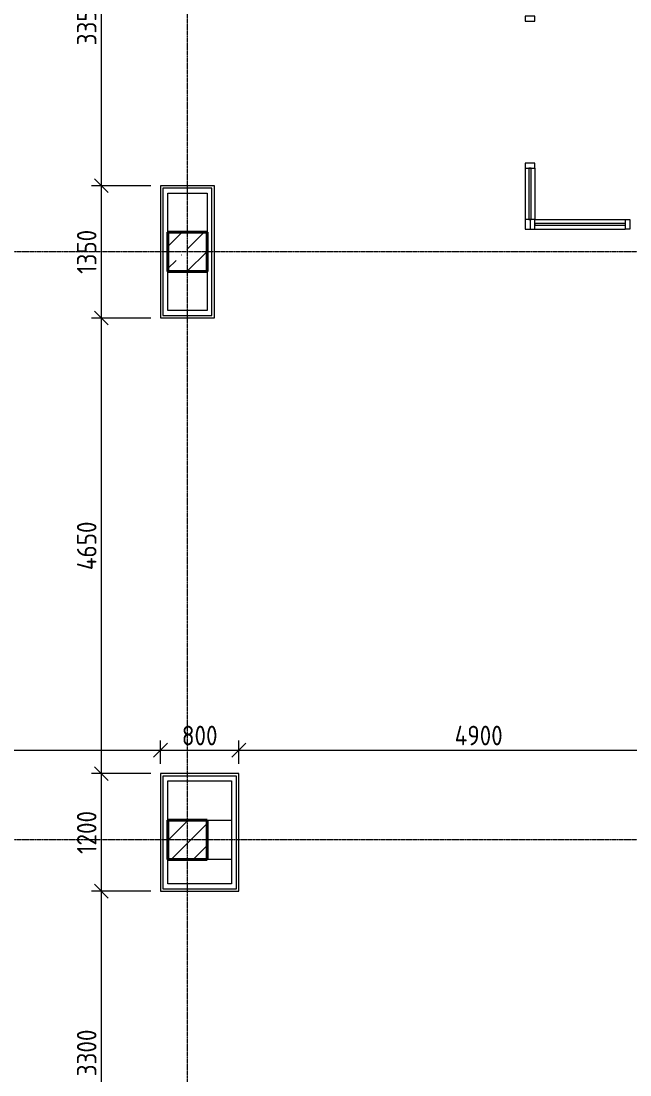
# Model space of a CAD drawing. Header units: millimetres. Extents: x -56773 to 221258, y -262288 to 26541.
# Drawn here: x -9616 to -3396, y -47860 to -37105 of the extents above; entities that cross this region are included whole.
import ezdxf

# ---------------------------------------------------------------- set-up
doc = ezdxf.new("R2010")
doc.units = ezdxf.units.MM
doc.linetypes.add('ADSK_Линия сетки', pattern=[25, 20, -2.5, 0, -2.5])
for name, color, linetype, lineweight in [('Витраж', 7, 'Continuous', 9), ('Несущие колонны', 7, 'Continuous', 18), ('Оси', 7, 'Continuous', 9), ('Панели витража', 7, 'Continuous', 9), ('Перекрытие', 7, 'Continuous', 18), ('Размеры', 7, 'Continuous', 9), ('Стены несущие', 7, 'Continuous', 30), ('Стены отделка', 7, 'Continuous', 30), ('Стены штриховка', 7, 'Continuous', 9)]:
    doc.layers.add(name, color=color, linetype=linetype, lineweight=lineweight)
doc.styles.add('GOST Common_3', font='', dxfattribs={"width": 0.9, "height": 200})
doc.styles.get('GOST Common_3').set_extended_font_data('GOST Common')
doc.dimstyles.new('ADSK_Основной_2_0_2', dxfattribs={"dimscale": 304.8, "dimtxt": 201.142999, "dimasz": 0.463911, "dimexe": 0.328084, "dimexo": 0.328084, "dimgap": 0.164042, "dimtad": 1, "dimdec": 3, "dimrnd": 0.001, "dimdsep": 46, "dimtxsty": 'GOST Common_3', "dimblk1": 'OBLIQUE', "dimblk2": 'OBLIQUE', "dimsah": 1, "dimcen": 0.09, "dimdle": 0.328084, "dimazin": 2, "dimtfac": 1, "dimtdec": 4, "dimtix": 1, "dimtmove": 0, "dimatfit": 3, "dimfxl": 1, "dimtvp": 1, "dimtolj": 1, "dimtzin": 0, "dimlwd": 20, "dimlwe": 20, "dimarcsym": 2})
pattern_1 = [(45, (1283.93, -48864.63), (-224.5064, 224.5064), []), (45, (1508.44, -48864.63), (-224.5064, 224.5064), [396.875, -79.375, 3.353, -76.022])]

# ---------------------------------------------------------------- blocks, each defined once
blk = doc.blocks.new('ADSK_КолоннаЖБ_Прямоугольная - 400x400 мм-1807142-Кладочный план 1-го этажа')
at = {"layer": 'Несущие колонны', "lineweight": 40}
for p, q in [((-200, 200), (200, 200)), ((-200, -200), (-200, 200)), ((200, 200), (200, -200)), ((200, -200), (-200, -200))]:
    blk.add_line(p, q, dxfattribs=at)
blk = doc.blocks.new('Системная панель - ADSK_Cтеклопакет_25-3521199-Кладочный план 1-го этажа')
at = {"layer": 'Панели витража', "lineweight": 18}
for p, q in [((262.5, 12.5), (-262.5, 12.5)), ((-262.5, 12.5), (-262.5, -12.5)), ((262.5, -12.5), (262.5, 12.5)), ((-262.5, -12.5), (262.5, -12.5))]:
    blk.add_line(p, q, dxfattribs=at)
blk = doc.blocks.new('Прямоугольный импост - 300х100 уширенный профиль-3521195-Кладочный план 1-го этажа')
at = {"layer": 'Витраж'}
for p, q in [((-5750, 10260), (-5750, 9735)), ((-5650, 10260), (-5650, 9735))]:
    blk.add_line(p, q, dxfattribs=at)
blk = doc.blocks.new('Прямоугольный импост - 50х100-V5-Кладочный план 1-го этажа')
at = {"layer": 'Витраж', "lineweight": 18}
for p, q in [((-25, 50), (25, 50)), ((-25, -50), (-25, 50)), ((25, 50), (25, -50)), ((25, -50), (-25, -50))]:
    blk.add_line(p, q, dxfattribs=at)
blk = doc.blocks.new('Квадратный угловой импост - 100х100 мм-3520825-Кладочный план 1-го этажа')
at = {"layer": 'Витраж', "lineweight": 18}
for p, q in [((50, 50), (-50, 50)), ((-50, 50), (-50, -50)), ((50, -50), (50, 50)), ((-50, -50), (50, -50))]:
    blk.add_line(p, q, dxfattribs=at)
blk = doc.blocks.new('Прямоугольный импост - 50х100 мм-3522522-Кладочный план 1-го этажа')
at = {"layer": 'Витраж', "lineweight": 18}
for p, q in [((-50, 50), (0, 50)), ((-50, -50), (-50, 50)), ((0, 50), (0, -50)), ((0, -50), (-50, -50))]:
    blk.add_line(p, q, dxfattribs=at)
blk = doc.blocks.new('Системная панель - ADSK_Cтеклопакет_25 мм-3522524-Кладочный план 1-го этажа')
at = {"layer": 'Панели витража', "lineweight": 18}
for p, q in [((-460, 12.5), (460, 12.5)), ((-460, -12.5), (-460, 12.5)), ((460, -12.5), (460, 12.5)), ((460, -12.5), (-460, -12.5))]:
    blk.add_line(p, q, dxfattribs=at)
blk = doc.blocks.new('Прямоугольный импост - 300х100 уширенный профиль-3525555-Кладочный план 1-го этажа')
at = {"layer": 'Витраж'}
for p, q in [((-5650, 9735), (-4730, 9735)), ((-5650, 9635), (-4730, 9635))]:
    blk.add_line(p, q, dxfattribs=at)
blk = doc.blocks.new('Прямоугольный импост - 50х100 мм-3525556-Кладочный план 1-го этажа')
at = {"layer": 'Витраж', "lineweight": 18}
for p, q in [((25, 50), (-25, 50)), ((-25, 50), (-25, -50)), ((25, 50), (25, -50)), ((-25, -50), (25, -50))]:
    blk.add_line(p, q, dxfattribs=at)
blk = doc.blocks.new('_Oblique')
at = {"color": 0, "linetype": 'ByBlock', "lineweight": -2}
blk.add_line((-0.5, -0.5), (0.5, 0.5), dxfattribs=at)
blk = doc.blocks.new('*D4078')
at = {"layer": 'Defpoints', "color": 0, "lineweight": 25, "transparency": 16777216}
for p in [(-8191, -44546), (-8191, -44785), (-11741, -45235)]:
    blk.add_point(p, dxfattribs=at)
at = {"layer": 'Размеры', "color": 0, "lineweight": 20, "transparency": 16777216}
for p, q in [((-11741, -45135), (-11741, -44446)), ((-8191, -44685), (-8191, -44446)), ((-11841, -44546), (-8091, -44546))]:
    blk.add_line(p, q, dxfattribs=at)
at = {"layer": 'Размеры', "color": 0, "lineweight": 20, "transparency": 16777216, "xscale": 141.4, "yscale": 141.4, "zscale": 141.4, "rotation": 180}
blk.add_blockref('_Oblique', (-11741, -44546), dxfattribs=at)
at = {"layer": 'Размеры', "color": 0, "lineweight": 20, "transparency": 16777216, "xscale": 141.4, "yscale": 141.4, "zscale": 141.4}
blk.add_blockref('_Oblique', (-8191, -44546), dxfattribs=at)
at = {"layer": 'Размеры', "color": 0, "lineweight": 9, "transparency": 16777216, "insert": (-9966, -44396), "char_height": 200, "width": 605.47, "attachment_point": 5, "style": 'GOST Common_3'}
blk.add_mtext('\\A1;3550', dxfattribs=at)
blk = doc.blocks.new('*D4079')
at = {"layer": 'Defpoints', "color": 0, "lineweight": 25, "transparency": 16777216}
for p in [(-7391, -44546), (-8191, -44785), (-7391, -44785)]:
    blk.add_point(p, dxfattribs=at)
at = {"layer": 'Размеры', "color": 0, "lineweight": 20, "transparency": 16777216}
for p, q in [((-8191, -44685), (-8191, -44446)), ((-7391, -44685), (-7391, -44446)), ((-8291, -44546), (-7291, -44546))]:
    blk.add_line(p, q, dxfattribs=at)
at = {"layer": 'Размеры', "color": 0, "lineweight": 20, "transparency": 16777216, "xscale": 141.4, "yscale": 141.4, "zscale": 141.4, "rotation": 180}
blk.add_blockref('_Oblique', (-8191, -44546), dxfattribs=at)
at = {"layer": 'Размеры', "color": 0, "lineweight": 20, "transparency": 16777216, "xscale": 141.4, "yscale": 141.4, "zscale": 141.4}
blk.add_blockref('_Oblique', (-7391, -44546), dxfattribs=at)
at = {"layer": 'Размеры', "color": 0, "lineweight": 9, "transparency": 16777216, "insert": (-7791, -44396), "char_height": 200, "width": 454.11, "attachment_point": 5, "style": 'GOST Common_3'}
blk.add_mtext('\\A1;800', dxfattribs=at)
blk = doc.blocks.new('*D4080')
at = {"layer": 'Defpoints', "color": 0, "lineweight": 25, "transparency": 16777216}
for p in [(-2491, -44546), (-7391, -44785), (-2491, -45135)]:
    blk.add_point(p, dxfattribs=at)
at = {"layer": 'Размеры', "color": 0, "lineweight": 20, "transparency": 16777216}
for p, q in [((-7391, -44685), (-7391, -44446)), ((-2491, -45035), (-2491, -44446)), ((-7491, -44546), (-2391, -44546))]:
    blk.add_line(p, q, dxfattribs=at)
at = {"layer": 'Размеры', "color": 0, "lineweight": 20, "transparency": 16777216, "xscale": 141.4, "yscale": 141.4, "zscale": 141.4, "rotation": 180}
blk.add_blockref('_Oblique', (-7391, -44546), dxfattribs=at)
at = {"layer": 'Размеры', "color": 0, "lineweight": 20, "transparency": 16777216, "xscale": 141.4, "yscale": 141.4, "zscale": 141.4}
blk.add_blockref('_Oblique', (-2491, -44546), dxfattribs=at)
at = {"layer": 'Размеры', "color": 0, "lineweight": 9, "transparency": 16777216, "insert": (-4941, -44396), "char_height": 200, "width": 625.93, "attachment_point": 5, "style": 'GOST Common_3'}
blk.add_mtext('\\A1;4900', dxfattribs=at)
blk = doc.blocks.new('*D4086')
at = {"layer": 'Defpoints', "color": 0, "lineweight": 25, "transparency": 16777216}
for p in [(-8795, -45985), (-8191, -45985), (-8241, -49285)]:
    blk.add_point(p, dxfattribs=at)
at = {"layer": 'Размеры', "color": 0, "lineweight": 20, "transparency": 16777216}
for p, q in [((-8795, -49385), (-8795, -45885)), ((-8291, -45985), (-8895, -45985)), ((-8341, -49285), (-8895, -49285))]:
    blk.add_line(p, q, dxfattribs=at)
at = {"layer": 'Размеры', "color": 0, "lineweight": 20, "transparency": 16777216, "xscale": 141.4, "yscale": 141.4, "zscale": 141.4}
for p, rotation in [((-8795, -45985), 90), ((-8795, -49285), 270)]:
    blk.add_blockref('_Oblique', p, dxfattribs=dict(at, rotation=rotation))
at = {"layer": 'Размеры', "color": 0, "lineweight": 9, "transparency": 16777216, "insert": (-8945, -47635), "char_height": 200, "width": 605.47, "attachment_point": 5, "rotation": 90, "style": 'GOST Common_3'}
blk.add_mtext('\\A1;3300', dxfattribs=at)
blk = doc.blocks.new('*D4087')
at = {"layer": 'Defpoints', "color": 0, "lineweight": 25, "transparency": 16777216}
for p in [(-8795, -44785), (-8191, -44785), (-8191, -45985)]:
    blk.add_point(p, dxfattribs=at)
at = {"layer": 'Размеры', "color": 0, "lineweight": 20, "transparency": 16777216}
for p, q in [((-8795, -46085), (-8795, -44685)), ((-8291, -44785), (-8895, -44785)), ((-8291, -45985), (-8895, -45985))]:
    blk.add_line(p, q, dxfattribs=at)
at = {"layer": 'Размеры', "color": 0, "lineweight": 20, "transparency": 16777216, "xscale": 141.4, "yscale": 141.4, "zscale": 141.4}
for p, rotation in [((-8795, -44785), 90), ((-8795, -45985), 270)]:
    blk.add_blockref('_Oblique', p, dxfattribs=dict(at, rotation=rotation))
at = {"layer": 'Размеры', "color": 0, "lineweight": 9, "transparency": 16777216, "insert": (-8945, -45385), "char_height": 200, "width": 560.47, "attachment_point": 5, "rotation": 90, "style": 'GOST Common_3'}
blk.add_mtext('\\A1;1200', dxfattribs=at)
blk = doc.blocks.new('*D3912')
at = {"layer": 'Defpoints', "color": 0, "lineweight": 25, "transparency": 16777216}
for p in [(-8795, -40135), (-8191, -40135), (-8191, -44785)]:
    blk.add_point(p, dxfattribs=at)
at = {"layer": 'Размеры', "color": 0, "lineweight": 20, "transparency": 16777216}
for p, q in [((-8795, -44885), (-8795, -40035)), ((-8291, -40135), (-8895, -40135)), ((-8291, -44785), (-8895, -44785))]:
    blk.add_line(p, q, dxfattribs=at)
at = {"layer": 'Размеры', "color": 0, "lineweight": 20, "transparency": 16777216, "xscale": 141.4, "yscale": 141.4, "zscale": 141.4}
for p, rotation in [((-8795, -40135), 90), ((-8795, -44785), 270)]:
    blk.add_blockref('_Oblique', p, dxfattribs=dict(at, rotation=rotation))
at = {"layer": 'Размеры', "color": 0, "lineweight": 9, "transparency": 16777216, "insert": (-8945, -42460), "char_height": 200, "width": 625.93, "attachment_point": 5, "rotation": 90, "style": 'GOST Common_3'}
blk.add_mtext('\\A1;4650', dxfattribs=at)
blk = doc.blocks.new('*D3913')
at = {"layer": 'Defpoints', "color": 0, "lineweight": 25, "transparency": 16777216}
for p in [(-8795, -38785), (-8191, -38785), (-8191, -40135)]:
    blk.add_point(p, dxfattribs=at)
at = {"layer": 'Размеры', "color": 0, "lineweight": 20, "transparency": 16777216}
for p, q in [((-8795, -40235), (-8795, -38685)), ((-8291, -38785), (-8895, -38785)), ((-8291, -40135), (-8895, -40135))]:
    blk.add_line(p, q, dxfattribs=at)
at = {"layer": 'Размеры', "color": 0, "lineweight": 20, "transparency": 16777216, "xscale": 141.4, "yscale": 141.4, "zscale": 141.4}
for p, rotation in [((-8795, -38785), 90), ((-8795, -40135), 270)]:
    blk.add_blockref('_Oblique', p, dxfattribs=dict(at, rotation=rotation))
at = {"layer": 'Размеры', "color": 0, "lineweight": 9, "transparency": 16777216, "insert": (-8945, -39460), "char_height": 200, "width": 560.47, "attachment_point": 5, "rotation": 90, "style": 'GOST Common_3'}
blk.add_mtext('\\A1;1350', dxfattribs=at)
blk = doc.blocks.new('*D3914')
at = {"layer": 'Defpoints', "color": 0, "lineweight": 25, "transparency": 16777216}
for p in [(-8795, -35435), (-8391, -35435), (-8191, -38785)]:
    blk.add_point(p, dxfattribs=at)
at = {"layer": 'Размеры', "color": 0, "lineweight": 20, "transparency": 16777216}
for p, q in [((-8795, -38885), (-8795, -35335)), ((-8491, -35435), (-8895, -35435)), ((-8291, -38785), (-8895, -38785))]:
    blk.add_line(p, q, dxfattribs=at)
at = {"layer": 'Размеры', "color": 0, "lineweight": 20, "transparency": 16777216, "xscale": 141.4, "yscale": 141.4, "zscale": 141.4}
for p, rotation in [((-8795, -35435), 90), ((-8795, -38785), 270)]:
    blk.add_blockref('_Oblique', p, dxfattribs=dict(at, rotation=rotation))
at = {"layer": 'Размеры', "color": 0, "lineweight": 9, "transparency": 16777216, "insert": (-8945, -37110), "char_height": 200, "width": 605.47, "attachment_point": 5, "rotation": 90, "style": 'GOST Common_3'}
blk.add_mtext('\\A1;3350', dxfattribs=at)

msp = doc.modelspace()

# ---------------------------------------------------------------- hatches: boundary and pattern name
at = {"layer": 'Несущие колонны', "lineweight": 9}
h = msp.add_hatch(dxfattribs=at)
h.set_pattern_fill('FP_3', color=256, style=0, pattern_type=2)
h.set_pattern_definition(pattern_1)
h.paths.add_polyline_path([(-7876.5438, -39659.6624), (-7716.0657, -39659.6624), (-7716.0657, -39259.6624), (-8116.0657, -39259.6624), (-8116.0657, -39659.6624)])
h = msp.add_hatch(dxfattribs=at)
h.set_pattern_fill('FP_3', color=256, style=0, pattern_type=2)
h.set_pattern_definition(pattern_1)
h.paths.add_polyline_path([(-8116.0657, -45659.6624), (-7716.0657, -45659.6624), (-7716.0657, -45259.6624), (-8116.0657, -45259.6624)])

# ---------------------------------------------------------------- linework, layer by layer
for p, q in [((-7716.0657, -39259.6624), (-8116.0657, -39259.6624)), ((-8116.0657, -39259.6624), (-8116.0657, -39659.6624)), ((-7716.0657, -39659.6624), (-7716.0657, -39259.6624)), ((-8116.0657, -39659.6624), (-7716.0657, -39659.6624)), ((-7716.0657, -45259.6624), (-8116.0657, -45259.6624)), ((-8116.0657, -45259.6624), (-8116.0657, -45659.6624)), ((-7716.0657, -45659.6624), (-7716.0657, -45259.6624)), ((-8116.0657, -45659.6624), (-7716.0657, -45659.6624))]:
    msp.add_line(p, q, dxfattribs=at)
at = {"layer": 'Оси', "linetype": 'ADSK_Линия сетки', "lineweight": 5}
for p, q in [((-7916.0657, -59838.5137), (-7916.0657, -24363.7173)), ((63681.4538, -39459.6624), (-23956.1623, -39459.6624)), ((63681.4538, -45459.6624), (-23956.1623, -45459.6624))]:
    msp.add_line(p, q, dxfattribs=at)
at = {"layer": 'Перекрытие'}
for p, q in [((-7716.0657, -45259.6624), (-7466.0657, -45259.6624)), ((-7466.0657, -45659.6624), (-7716.0657, -45659.6624))]:
    msp.add_line(p, q, dxfattribs=at)
at = {"layer": 'Стены несущие', "lineweight": 9}
for p, q in [((-8116.0657, -40059.6624), (-8116.0657, -38859.6624)), ((-8116.0657, -38859.6624), (-7716.0657, -38859.6624)), ((-7716.0657, -38859.6624), (-7716.0657, -40059.6624)), ((-7716.0657, -40059.6624), (-8116.0657, -40059.6624)), ((-8116.0657, -45909.6624), (-8116.0657, -44859.6624)), ((-8116.0657, -44859.6624), (-7466.0657, -44859.6624)), ((-7466.0657, -44859.6624), (-7466.0657, -45909.6624)), ((-7466.0657, -45909.6624), (-8116.0657, -45909.6624))]:
    msp.add_line(p, q, dxfattribs=at)
at = {"layer": 'Стены отделка', "lineweight": 18}
for p, q in [((-8191.0657, -38784.6624), (-8191.0657, -40134.6624)), ((-7641.0657, -38784.6624), (-8191.0657, -38784.6624)), ((-7641.0657, -40134.6624), (-7641.0657, -38784.6624)), ((-8191.0657, -40134.6624), (-7641.0657, -40134.6624)), ((-8191.0657, -44784.6624), (-8191.0657, -45984.6624)), ((-7391.0657, -44784.6624), (-8191.0657, -44784.6624)), ((-7391.0657, -45984.6624), (-7391.0657, -44784.6624)), ((-8191.0657, -45984.6624), (-7391.0657, -45984.6624))]:
    msp.add_line(p, q, dxfattribs=at)
at = {"layer": 'Стены штриховка', "lineweight": 9}
for p, q in [((-8166.0657, -38809.6624), (-8166.0657, -40109.6624)), ((-7666.0657, -38809.6624), (-8166.0657, -38809.6624)), ((-7666.0657, -40109.6624), (-7666.0657, -38809.6624)), ((-8166.0657, -40109.6624), (-7666.0657, -40109.6624)), ((-8166.0657, -44809.6624), (-8166.0657, -45959.6624)), ((-7416.0657, -44809.6624), (-8166.0657, -44809.6624)), ((-7416.0657, -45959.6624), (-7416.0657, -44809.6624)), ((-8166.0657, -45959.6624), (-7416.0657, -45959.6624))]:
    msp.add_line(p, q, dxfattribs=at)

# ---------------------------------------------------------------- block references
at = {"layer": 'Витраж', "extrusion": (0, 0, -1), "rotation": 89.99999999999972}
for p in [(4416.0657, -37079.6624), (4416.0657, -38579.6624)]:
    msp.add_blockref('Прямоугольный импост - 50х100-V5-Кладочный план 1-го этажа', p, dxfattribs=at)
at = {"layer": 'Витраж'}
for name in ['Прямоугольный импост - 300х100 уширенный профиль-3521195-Кладочный план 1-го этажа', 'Прямоугольный импост - 300х100 уширенный профиль-3525555-Кладочный план 1-го этажа']:
    msp.add_blockref(name, (1283.9343, -48864.6314), dxfattribs=at)
at = {"layer": 'Витраж', "rotation": 270.0000000000003}
msp.add_blockref('Квадратный угловой импост - 100х100 мм-3520825-Кладочный план 1-го этажа', (-4416.0657, -39179.6624), dxfattribs=at)
at = {"layer": 'Витраж', "extrusion": (0, 0, -1)}
msp.add_blockref('Прямоугольный импост - 50х100 мм-3522522-Кладочный план 1-го этажа', (4416.0657, -39179.6624), dxfattribs=at)
at = {"layer": 'Витраж', "lineweight": 18, "extrusion": (0, 0, -1)}
msp.add_blockref('Прямоугольный импост - 50х100 мм-3525556-Кладочный план 1-го этажа', (3421.0657, -39179.6624), dxfattribs=at)
at = {"layer": 'Несущие колонны', "lineweight": 40, "rotation": 89.9999999999999}
for p in [(-7916.0657, -39459.6624), (-7916.0657, -45459.6624)]:
    msp.add_blockref('ADSK_КолоннаЖБ_Прямоугольная - 400x400 мм-1807142-Кладочный план 1-го этажа', p, dxfattribs=at)
at = {"layer": 'Панели витража', "rotation": 90.00000000000031}
msp.add_blockref('Системная панель - ADSK_Cтеклопакет_25-3521199-Кладочный план 1-го этажа', (-4416.0657, -38867.1624), dxfattribs=at)
at = {"layer": 'Панели витража', "lineweight": 18, "rotation": 180}
msp.add_blockref('Системная панель - ADSK_Cтеклопакет_25 мм-3522524-Кладочный план 1-го этажа', (-3906.0657, -39179.6624), dxfattribs=at)

# ---------------------------------------------------------------- dimensions: what is measured, and where the dimension line sits
at = {"layer": 'Размеры', "lineweight": 9}
for base, p1, p2, override, picture, middle in [((-8795.1504, -35434.6624), (-8191.0657, -38784.6624), (-8391.0657, -35434.6624), {"dimpost": '<>', "dimfxl": 3355.964839}, '*D3914', (-8945.1504, -37109.6624)), ((-8795.1504, -38784.6624), (-8191.0657, -40134.6624), (-8191.0657, -38784.6624), {"dimpost": '<>', "dimfxl": 1350}, '*D3913', (-8945.1504, -39459.6624)), ((-8795.1504, -40134.6624), (-8191.0657, -44784.6624), (-8191.0657, -40134.6624), {"dimpost": '<>', "dimfxl": 4650}, '*D3912', (-8945.1504, -42459.6624)), ((-8795.1504, -44784.6624), (-8191.0657, -45984.6624), (-8191.0657, -44784.6624), {"dimpost": '<>', "dimfxl": 1200}, '*D4087', (-8945.1504, -45384.6624)), ((-8795.1504, -45984.6624), (-8241.0657, -49284.6624), (-8191.0657, -45984.6624), {"dimpost": '<>', "dimfxl": 3300.378766}, '*D4086', (-8945.1504, -47634.6624))]:
    dim = msp.add_linear_dim(base=base, p1=p1, p2=p2, angle=90, dimstyle='ADSK_Основной_2_0_2', override=override, dxfattribs=at)
    dim.commit()
    dim.dimension.update_dxf_attribs({"geometry": picture, "text_midpoint": middle})
for base, p1, p2, override, picture, middle in [((-8191.0657, -44546.0652), (-11741.0657, -45234.6624), (-8191.0657, -44784.6624), {"dimpost": '<>', "dimfxl": 3578.407467}, '*D4078', (-9966.0657, -44396.0652)), ((-7391.0657, -44546.0652), (-8191.0657, -44784.6624), (-7391.0657, -44784.6624), {"dimpost": '<>', "dimfxl": 800}, '*D4079', (-7791.0657, -44396.0652)), ((-2491.0657, -44546.0652), (-7391.0657, -44784.6624), (-2491.0657, -45134.6624), {"dimpost": '<>', "dimfxl": 4912.484097}, '*D4080', (-4941.0657, -44396.0652))]:
    dim = msp.add_linear_dim(base=base, p1=p1, p2=p2, dimstyle='ADSK_Основной_2_0_2', override=override, dxfattribs=at)
    dim.commit()
    dim.dimension.update_dxf_attribs({"geometry": picture, "text_midpoint": middle})

doc.saveas('drawing.dxf')
